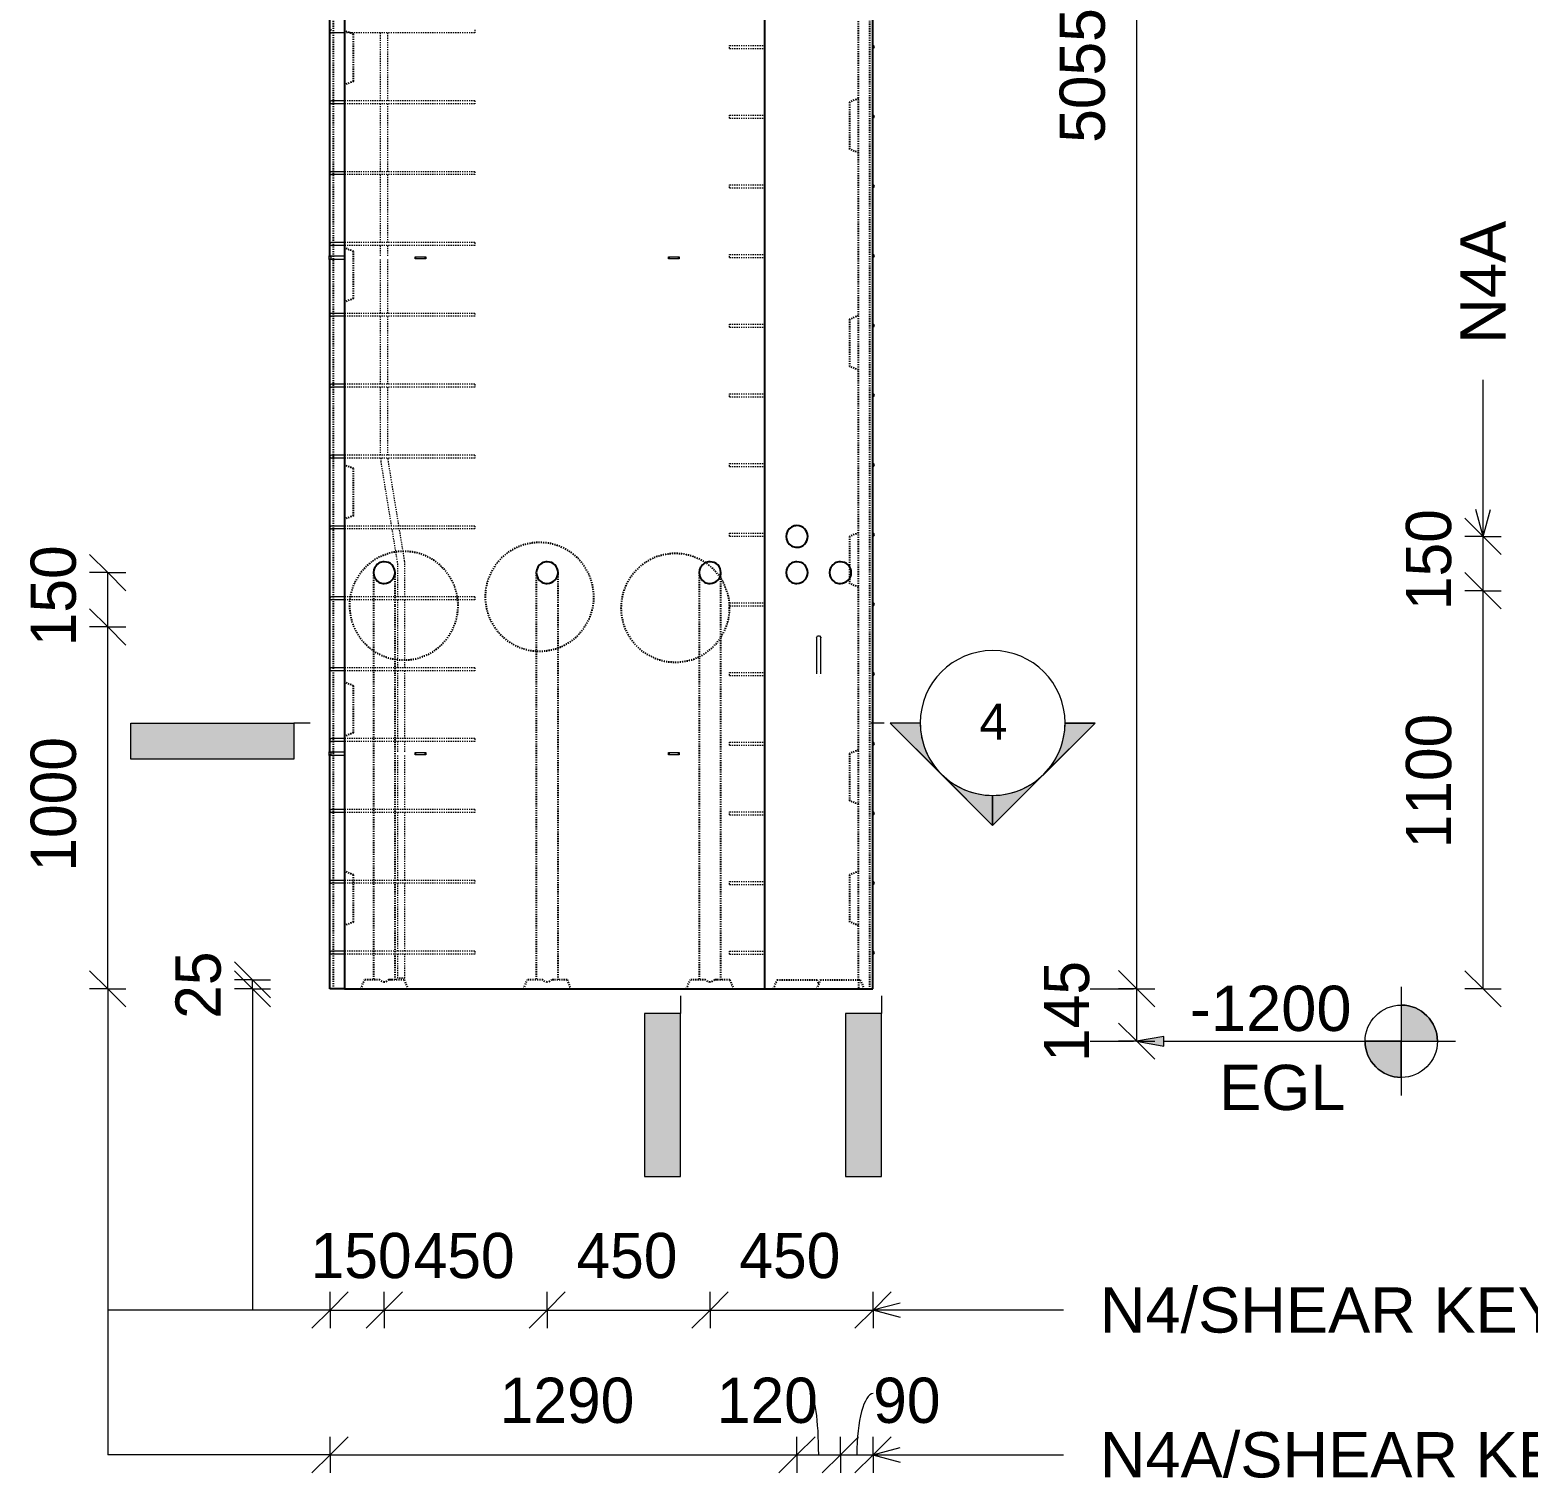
# Model space of a CAD drawing. Header units: millimetres. Extents: x -14784 to 1566, y -2747 to 9321.
# Drawn here: x -10714 to -6576, y -2747 to 1254 of the extents above; entities that cross this region are included whole.
import ezdxf

# ---------------------------------------------------------------- set-up
doc = ezdxf.new("R2010")
doc.units = ezdxf.units.MM
doc.linetypes.add('Dash', pattern=[6.36, 3.18, -3.18])
for name, color, linetype, lineweight in [('A-ANNO-DIMS', 211, 'Continuous', 9), ('A-ANNO-DIMS-50', 211, 'Continuous', 9), ('A-DETL-GENF', 92, 'Continuous', 18), ('A-DETL-MBND', 5, 'Continuous', 18), ('A-DETL-THIN', 151, 'Continuous', 18), ('A-GENM', 13, 'Continuous', 18), ('A-WALL', 113, 'Continuous', 25), ('A-WALL-HDLN', 110, 'Dash', 25), ('G-ANNO-SYMB', 111, 'Continuous', 9), ('G-ANNO-TEXT', 231, 'Continuous', 9), ('S-COLS', 52, 'Continuous', 18), ('S-RBAR', 171, 'Continuous', 18)]:
    doc.layers.add(name, color=color, linetype=linetype, lineweight=lineweight)
doc.styles.add('Arial', font='arial.ttf', dxfattribs={"height": 100})
doc.styles.add('Arial_1', font='arial.ttf', dxfattribs={"height": 125})
doc.styles.add('Nirmala UI Semilight', font='NirmalaS.ttf', dxfattribs={"height": 125})
doc.dimstyles.new('Arrow_Filled_-_2_5_NI_UI', dxfattribs={"dimscale": 304.8, "dimtxt": 130.920493, "dimasz": 0.328084, "dimexe": 0.164042, "dimexo": 0.0625, "dimgap": 0.164042, "dimtad": 1, "dimdec": 0, "dimzin": 0, "dimdsep": 46, "dimtxsty": 'Nirmala UI Semilight', "dimblk1": 'OBLIQUE', "dimblk2": 'OBLIQUE', "dimsah": 1, "dimcen": 0.09, "dimazin": 0, "dimtfac": 1, "dimtdec": 4, "dimtix": 1, "dimtmove": 1, "dimatfit": 3, "dimfxl": 0.164042, "dimfxlon": 1, "dimtvp": 1, "dimtolj": 1, "dimtzin": 0, "dimarcsym": 2})
doc.dimstyles.new('Arrow_Filled_-_2_5_NI_UI_1', dxfattribs={"dimscale": 304.8, "dimtxt": 130.920493, "dimasz": 0.328084, "dimexe": 0.164042, "dimexo": 0.0625, "dimgap": 0.164042, "dimtad": 1, "dimdec": 0, "dimzin": 0, "dimdsep": 46, "dimtxsty": 'Nirmala UI Semilight', "dimblk1": 'OBLIQUE', "dimblk2": 'OBLIQUE', "dimsah": 1, "dimcen": 0.09, "dimazin": 0, "dimtfac": 1, "dimtdec": 4, "dimtix": 1, "dimtmove": 0, "dimatfit": 3, "dimfxl": 0.164042, "dimfxlon": 1, "dimtvp": 1, "dimtolj": 1, "dimtzin": 0, "dimarcsym": 2})
doc.dimstyles.new('Arrow_Filled_-_2_5_NI_UI_2', dxfattribs={"dimscale": 304.8, "dimtxt": 130.920493, "dimasz": 0.328084, "dimexe": 0.164042, "dimexo": 0.0625, "dimgap": 0.164042, "dimtad": 1, "dimdec": 0, "dimzin": 0, "dimdsep": 46, "dimtxsty": 'Nirmala UI Semilight', "dimblk1": 'OBLIQUE', "dimblk2": 'OBLIQUE', "dimsah": 1, "dimcen": 0.09, "dimazin": 0, "dimtfac": 1, "dimtdec": 4, "dimtix": 1, "dimtmove": 2, "dimatfit": 3, "dimfxl": 0.164042, "dimfxlon": 1, "dimtvp": 1, "dimtolj": 1, "dimtzin": 0, "dimarcsym": 2})

# ---------------------------------------------------------------- blocks, each defined once
blk = doc.blocks.new('RR spread anchor face based - RR-SA-1_4-160-1726851-Elevation Front')
at = {"layer": 'A-GENM'}
for p, q in [((-9650.6, 627.8), (-9648.1, 627.8)), ((-9650.6, 621.8), (-9650.6, 627.8)), ((-9648.1, 621.8), (-9650.6, 621.8)), ((-9648.1, 627.8), (-9623.1, 627.8)), ((-9648.1, 621.8), (-9648.1, 627.8)), ((-9623.1, 621.8), (-9648.1, 621.8)), ((-9623.1, 627.8), (-9620.6, 627.8)), ((-9623.1, 621.8), (-9623.1, 627.8)), ((-9620.6, 621.8), (-9623.1, 621.8)), ((-9620.6, 627.8), (-9620.6, 621.8))]:
    blk.add_line(p, q, dxfattribs=at)
blk = doc.blocks.new('RR spread anchor face based - RR-SA-2_5-250-2997505-Elevation Front')
at = {"layer": 'A-GENM'}
for p, q in [((-9888.1, 629.8), (-9883.1, 629.8)), ((-9888.1, 619.8), (-9888.1, 629.8)), ((-9883.1, 629.8), (-9845.6, 629.8)), ((-9883.1, 629.8), (-9883.1, 619.8)), ((-9883.1, 619.8), (-9888.1, 619.8)), ((-9845.6, 619.8), (-9883.1, 619.8))]:
    blk.add_line(p, q, dxfattribs=at)
blk = doc.blocks.new('12_7Ø_ Lifting Insert_COLUMN - 12_9Ø Lifting insert-V2-Elevation Front')
at = {"layer": 'A-GENM'}
for p, q in [((-8538.2, 2175.5), (-8538.2, 2175.5)), ((-8533, 2163.9), (-8533, 2163.9)), ((-8538.2, 2075.5), (-8538.2, 2075.5)), ((-8533, 2063.9), (-8533, 2063.9))]:
    blk.add_line(p, q, dxfattribs=at)
at = {"layer": 'A-GENM', "flags": 128}
for points in [[(-8541.9, 2169.7), (-8539, 2175.1), (-8533, 2175.5), (-8529.3, 2170.6), (-8529.2, 2169.7)], [(-8541.9, 2169.7), (-8541.9, 2165.6), (-8541.9, 2154.1), (-8541.9, 2136.9), (-8541.9, 2116.9), (-8541.9, 2097.4), (-8541.9, 2081.5), (-8541.9, 2071.9), (-8541.9, 2069.7)], [(-8529.2, 2069.7), (-8529.2, 2073.8), (-8529.2, 2085.3), (-8529.2, 2102.5), (-8529.2, 2122.5), (-8529.2, 2142), (-8529.2, 2157.9), (-8529.2, 2167.5), (-8529.2, 2169.7)]]:
    blk.add_lwpolyline(points, dxfattribs=at)
blk = doc.blocks.new('Detail View - M_Section Tail - Filled Horizontal-14034-Elevation Front')
at = {"layer": 'G-ANNO-SYMB'}
blk.add_hatch(color=256, dxfattribs=at).paths.add_polyline_path([(-9985.3, 3634.4), (-9985.3, 3734.4), (-10435.3, 3734.4), (-10435.3, 3634.4)])
for p, q in [((-10435.3, 3634.4), (-10435.3, 3734.4)), ((-10435.3, 3734.4), (-9985.3, 3734.4)), ((-9985.3, 3734.4), (-9985.3, 3634.4)), ((-9985.3, 3634.4), (-10435.3, 3634.4))]:
    blk.add_line(p, q, dxfattribs=at)
blk = doc.blocks.new('DIMBLOCK44-Elevation Front')
at = {"layer": 'A-ANNO-DIMS-50'}
for p, q in [((-7656.9, -1394.7), (-7706.9, -1344.7)), ((-7656.9, -1394.7), (-7706.9, -1394.7)), ((-7656.9, -1539.7), (-7656.9, -1394.7)), ((-7656.9, -1394.7), (-7606.9, -1444.7)), ((-7656.9, -1394.7), (-7606.9, -1394.7)), ((-7656.9, -1539.7), (-7706.9, -1489.7)), ((-7656.9, -1539.7), (-7706.9, -1539.7)), ((-7656.9, -1539.7), (-7606.9, -1589.7)), ((-7656.9, -1539.7), (-7606.9, -1539.7))]:
    blk.add_line(p, q, dxfattribs=at)
at = {"layer": 'A-ANNO-DIMS-50', "color": 0, "insert": (-7913.6, -1596.9), "char_height": 125, "width": 311.353, "attachment_point": 1, "rotation": 90, "line_spacing_factor": 1.142579, "style": 'Nirmala UI Semilight'}
blk.add_mtext('145', dxfattribs=at)
blk = doc.blocks.new('_Oblique')
at = {"color": 0, "linetype": 'ByBlock', "lineweight": -2}
blk.add_line((-0.5, -0.5), (0.5, 0.5), dxfattribs=at)
blk = doc.blocks.new('DIMBLOCK45-Elevation Front')
at = {"layer": 'A-ANNO-DIMS-50'}
for p, q in [((-7656.9, 3660.3), (-7706.9, 3710.3)), ((-7656.9, 3660.3), (-7706.9, 3660.3)), ((-7656.9, -1394.7), (-7656.9, 3660.3)), ((-7656.9, 3660.3), (-7606.9, 3610.3)), ((-7656.9, 3660.3), (-7606.9, 3660.3)), ((-7656.9, -1394.7), (-7706.9, -1344.7)), ((-7656.9, -1394.7), (-7706.9, -1394.7)), ((-7656.9, -1394.7), (-7606.9, -1444.7)), ((-7656.9, -1394.7), (-7606.9, -1394.7))]:
    blk.add_line(p, q, dxfattribs=at)
at = {"layer": 'A-ANNO-DIMS-50', "color": 0, "insert": (-7870, 942.4), "char_height": 125, "width": 457.032, "attachment_point": 1, "rotation": 90, "line_spacing_factor": 1.142579, "style": 'Nirmala UI Semilight'}
blk.add_mtext('5055', dxfattribs=at)
blk = doc.blocks.new('DIMBLOCK88-Elevation Front')
at = {"layer": 'A-ANNO-DIMS-50'}
for p, q in [((-9885.5, -2282.5), (-9835.5, -2232.5)), ((-9885.5, -2282.5), (-9885.5, -2232.5)), ((-9735.5, -2282.5), (-9685.5, -2232.5)), ((-9735.5, -2282.5), (-9735.5, -2232.5)), ((-9885.5, -2282.5), (-9935.5, -2332.5)), ((-9885.5, -2282.5), (-9735.5, -2282.5)), ((-9885.5, -2282.5), (-9885.5, -2332.5)), ((-9735.5, -2282.5), (-9785.5, -2332.5)), ((-9735.5, -2282.5), (-9735.5, -2332.5))]:
    blk.add_line(p, q, dxfattribs=at)
at = {"layer": 'A-ANNO-DIMS-50', "color": 0, "insert": (-9939.1, -2069.4), "char_height": 125, "width": 308.496, "attachment_point": 1, "rotation": 0.0006, "line_spacing_factor": 1.142579, "style": 'Nirmala UI Semilight'}
blk.add_mtext('150', dxfattribs=at)
blk = doc.blocks.new('DIMBLOCK89-Elevation Front')
at = {"layer": 'A-ANNO-DIMS-50'}
for p, q in [((-9735.5, -2282.5), (-9685.5, -2232.5)), ((-9735.5, -2282.5), (-9735.5, -2232.5)), ((-9285.5, -2282.5), (-9235.5, -2232.5)), ((-9285.5, -2282.5), (-9285.5, -2232.5)), ((-9735.5, -2282.5), (-9785.5, -2332.5)), ((-9735.5, -2282.5), (-9285.5, -2282.5)), ((-9735.5, -2282.5), (-9735.5, -2332.5)), ((-9285.5, -2282.5), (-9335.5, -2332.5)), ((-9285.5, -2282.5), (-9285.5, -2332.5))]:
    blk.add_line(p, q, dxfattribs=at)
at = {"layer": 'A-ANNO-DIMS-50', "color": 0, "insert": (-9654.5, -2069.4), "char_height": 125, "width": 345.63, "attachment_point": 1, "rotation": 0.0006, "line_spacing_factor": 1.142579, "style": 'Nirmala UI Semilight'}
blk.add_mtext('450', dxfattribs=at)
blk = doc.blocks.new('DIMBLOCK90-Elevation Front')
at = {"layer": 'A-ANNO-DIMS-50'}
for p, q in [((-9285.5, -2282.5), (-9235.5, -2232.5)), ((-9285.5, -2282.5), (-9285.5, -2232.5)), ((-8835.8, -2282.5), (-8785.8, -2232.5)), ((-8835.8, -2282.5), (-8835.8, -2232.5)), ((-9285.5, -2282.5), (-9335.5, -2332.5)), ((-9285.5, -2282.5), (-8835.8, -2282.5)), ((-9285.5, -2282.5), (-9285.5, -2332.5)), ((-8835.8, -2282.5), (-8885.8, -2332.5)), ((-8835.8, -2282.5), (-8835.8, -2332.5))]:
    blk.add_line(p, q, dxfattribs=at)
at = {"layer": 'A-ANNO-DIMS-50', "color": 0, "insert": (-9204.7, -2069.4), "char_height": 125, "width": 345.63, "attachment_point": 1, "rotation": 0.0006, "line_spacing_factor": 1.142579, "style": 'Nirmala UI Semilight'}
blk.add_mtext('450', dxfattribs=at)
blk = doc.blocks.new('DIMBLOCK91-Elevation Front')
at = {"layer": 'A-ANNO-DIMS-50'}
for p, q in [((-8835.8, -2282.5), (-8785.8, -2232.5)), ((-8835.8, -2282.5), (-8835.8, -2232.5)), ((-8385.5, -2282.5), (-8335.5, -2232.5)), ((-8385.5, -2282.5), (-8385.5, -2232.5)), ((-8835.8, -2282.5), (-8885.8, -2332.5)), ((-8835.8, -2282.5), (-8385.5, -2282.5)), ((-8835.8, -2282.5), (-8835.8, -2332.5)), ((-8385.5, -2282.5), (-8435.5, -2332.5)), ((-8385.5, -2282.5), (-8385.5, -2332.5))]:
    blk.add_line(p, q, dxfattribs=at)
at = {"layer": 'A-ANNO-DIMS-50', "color": 0, "insert": (-8754.7, -2069.4), "char_height": 125, "width": 345.63, "attachment_point": 1, "rotation": 0.0006, "line_spacing_factor": 1.142579, "style": 'Nirmala UI Semilight'}
blk.add_mtext('450', dxfattribs=at)
blk = doc.blocks.new('DIMBLOCK92-Elevation Front')
at = {"layer": 'A-ANNO-DIMS-50'}
for p, q in [((-10099.5, -1370.2), (-10149.5, -1320.2)), ((-10099.5, -1395.2), (-10149.5, -1345.2)), ((-10099.5, -1370.2), (-10149.5, -1370.2)), ((-10099.5, -1395.2), (-10149.5, -1395.2)), ((-10099.5, -1395.2), (-10099.5, -1370.2)), ((-10099.5, -1370.2), (-10049.5, -1420.2)), ((-10099.5, -1370.2), (-10049.5, -1370.2)), ((-10099.5, -1395.2), (-10049.5, -1445.2)), ((-10099.5, -1395.2), (-10049.5, -1395.2))]:
    blk.add_line(p, q, dxfattribs=at)
at = {"layer": 'A-ANNO-DIMS-50', "color": 0, "insert": (-10312.5, -1477.9), "char_height": 125, "width": 228.516, "attachment_point": 1, "rotation": 90, "line_spacing_factor": 1.142579, "style": 'Nirmala UI Semilight'}
blk.add_mtext('25', dxfattribs=at)
blk = doc.blocks.new('DIMBLOCK93-Elevation Front')
at = {"layer": 'A-ANNO-DIMS-50'}
for p, q in [((-10499.5, -395.2), (-10549.5, -345.2)), ((-10499.5, -395.2), (-10549.5, -395.2)), ((-10499.5, -1395.2), (-10499.5, -395.2)), ((-10499.5, -395.2), (-10449.5, -445.2)), ((-10499.5, -395.2), (-10449.5, -395.2)), ((-10499.5, -1395.2), (-10549.5, -1345.2)), ((-10499.5, -1395.2), (-10549.5, -1395.2)), ((-10499.5, -1395.2), (-10449.5, -1445.2)), ((-10499.5, -1395.2), (-10449.5, -1395.2))]:
    blk.add_line(p, q, dxfattribs=at)
at = {"layer": 'A-ANNO-DIMS-50', "color": 0, "insert": (-10712.5, -1071.3), "char_height": 125, "width": 422.754, "attachment_point": 1, "rotation": 90, "line_spacing_factor": 1.142579, "style": 'Nirmala UI Semilight'}
blk.add_mtext('1000', dxfattribs=at)
blk = doc.blocks.new('DIMBLOCK94-Elevation Front')
at = {"layer": 'A-ANNO-DIMS-50'}
for p, q in [((-10499.5, -245.2), (-10549.5, -195.2)), ((-10499.5, -245.2), (-10549.5, -245.2)), ((-10499.5, -395.2), (-10499.5, -245.2)), ((-10499.5, -245.2), (-10449.5, -295.2)), ((-10499.5, -245.2), (-10449.5, -245.2)), ((-10499.5, -395.2), (-10549.5, -345.2)), ((-10499.5, -395.2), (-10549.5, -395.2)), ((-10499.5, -395.2), (-10449.5, -445.2)), ((-10499.5, -395.2), (-10449.5, -395.2))]:
    blk.add_line(p, q, dxfattribs=at)
at = {"layer": 'A-ANNO-DIMS-50', "color": 0, "insert": (-10712.6, -448.7), "char_height": 125, "width": 308.496, "attachment_point": 1, "rotation": 90, "line_spacing_factor": 1.142579, "style": 'Nirmala UI Semilight'}
blk.add_mtext('150', dxfattribs=at)
blk = doc.blocks.new('DIMBLOCK95-Elevation Front')
at = {"layer": 'A-ANNO-DIMS-50'}
for p, q in [((-9885.5, -2682.5), (-9835.5, -2632.5)), ((-9885.5, -2682.5), (-9885.5, -2632.5)), ((-8595.5, -2682.5), (-8545.5, -2632.5)), ((-8595.5, -2682.5), (-8595.5, -2632.5)), ((-9885.5, -2682.5), (-9935.5, -2732.5)), ((-9885.5, -2682.5), (-8595.5, -2682.5)), ((-9885.5, -2682.5), (-9885.5, -2732.5)), ((-8595.5, -2682.5), (-8645.5, -2732.5)), ((-8595.5, -2682.5), (-8595.5, -2732.5))]:
    blk.add_line(p, q, dxfattribs=at)
at = {"layer": 'A-ANNO-DIMS-50', "color": 0, "insert": (-9416.7, -2469.4), "char_height": 125, "width": 422.754, "attachment_point": 1, "rotation": 0.0006, "line_spacing_factor": 1.142579, "style": 'Nirmala UI Semilight'}
blk.add_mtext('1290', dxfattribs=at)
blk = doc.blocks.new('DIMBLOCK96-Elevation Front')
at = {"layer": 'A-ANNO-DIMS-50'}
for p, q in [((-8595.5, -2682.5), (-8545.5, -2632.5)), ((-8595.5, -2682.5), (-8595.5, -2632.5)), ((-8475.5, -2682.5), (-8425.5, -2632.5)), ((-8475.5, -2682.5), (-8475.5, -2632.5)), ((-8595.5, -2682.5), (-8645.5, -2732.5)), ((-8595.5, -2682.5), (-8475.5, -2682.5)), ((-8595.5, -2682.5), (-8595.5, -2732.5)), ((-8475.5, -2682.5), (-8525.5, -2732.5)), ((-8475.5, -2682.5), (-8475.5, -2732.5))]:
    blk.add_line(p, q, dxfattribs=at)
blk.add_ellipse((-8559.8, -2682.5), major_axis=(0, 169), ratio=0.143783, start_param=4.712389, end_param=6.283185, dxfattribs=at)
at = {"layer": 'A-ANNO-DIMS-50', "color": 0, "insert": (-8816.9, -2469.4), "char_height": 125, "width": 308.496, "attachment_point": 1, "rotation": 0.0006, "line_spacing_factor": 1.142579, "style": 'Nirmala UI Semilight'}
blk.add_mtext('120', dxfattribs=at)
blk = doc.blocks.new('DIMBLOCK97-Elevation Front')
at = {"layer": 'A-ANNO-DIMS-50'}
for p, q in [((-8475.5, -2682.5), (-8425.5, -2632.5)), ((-8475.5, -2682.5), (-8475.5, -2632.5)), ((-8385.5, -2682.5), (-8335.5, -2632.5)), ((-8385.5, -2682.5), (-8385.5, -2632.5)), ((-8475.5, -2682.5), (-8525.5, -2732.5)), ((-8475.5, -2682.5), (-8385.5, -2682.5)), ((-8475.5, -2682.5), (-8475.5, -2732.5)), ((-8385.5, -2682.5), (-8435.5, -2732.5)), ((-8385.5, -2682.5), (-8385.5, -2732.5))]:
    blk.add_line(p, q, dxfattribs=at)
blk.add_ellipse((-8385, -2682.5), major_axis=(0, 169), ratio=0.269318, start_param=0, end_param=1.570796, dxfattribs=at)
at = {"layer": 'A-ANNO-DIMS-50', "color": 0, "insert": (-8385, -2469.4), "char_height": 125, "width": 228.516, "attachment_point": 1, "rotation": 0.0006, "line_spacing_factor": 1.142579, "style": 'Nirmala UI Semilight'}
blk.add_mtext('90', dxfattribs=at)
blk = doc.blocks.new('Detail View - M_Section Head - Filled SHOP DWG-1002450-Elevation Front')
at = {"layer": 'G-ANNO-SYMB'}
h = blk.add_hatch(color=256, dxfattribs=at)
edge = h.paths.add_edge_path()
edge.add_line((-8337.9, 3734.4), (-8255, 3734.4))
edge.add_arc((-8055, 3734.4), 200, 180, 225)
edge.add_line((-8196.4, 3593), (-8337.9, 3734.4))
h = blk.add_hatch(color=256, dxfattribs=at)
edge = h.paths.add_edge_path()
edge.add_line((-7772.2, 3734.4), (-7913.6, 3593))
edge.add_arc((-8055, 3734.4), 200, 315, 360)
edge.add_line((-7855, 3734.4), (-7772.2, 3734.4))
h = blk.add_hatch(color=256, dxfattribs=at)
edge = h.paths.add_edge_path()
edge.add_line((-8055, 3451.6), (-8196.4, 3593))
edge.add_arc((-8055, 3734.4), 200, 225, 270)
edge.add_line((-8055, 3534.4), (-8055, 3451.6))
h = blk.add_hatch(color=256, dxfattribs=at)
edge = h.paths.add_edge_path()
edge.add_line((-8055, 3451.6), (-8055, 3534.4))
edge.add_arc((-8055, 3734.4), 200, 270, 315)
edge.add_line((-7913.6, 3593), (-8055, 3451.6))
for p, q in [((-8055, 3451.6), (-8337.9, 3734.4)), ((-8255, 3734.4), (-8337.9, 3734.4)), ((-8337.9, 3734.4), (-8196.4, 3593)), ((-8255, 3734.4), (-8337.9, 3734.4)), ((-8055, 3451.6), (-7772.2, 3734.4)), ((-7913.6, 3593), (-7772.2, 3734.4)), ((-7855, 3734.4), (-7772.2, 3734.4)), ((-7772.2, 3734.4), (-7855, 3734.4)), ((-8196.4, 3593), (-8055, 3451.6)), ((-8055, 3451.6), (-7913.6, 3593)), ((-8055, 3534.4), (-8055, 3451.6)), ((-8055, 3451.6), (-8055, 3534.4))]:
    blk.add_line(p, q, dxfattribs=at)
for start, end in [(360, 180), (180, 360), (180, 225), (315, 0), (225, 270), (270, 315)]:
    blk.add_arc((-8055, 3734.4), 200, start, end, dxfattribs=at)
blk = doc.blocks.new('DIMBLOCK101-Elevation Front')
at = {"layer": 'A-ANNO-DIMS-50'}
for p, q in [((-6700.3, -295.1), (-6750.3, -245.1)), ((-6700.3, -295.1), (-6750.3, -295.1)), ((-6700.3, -1395.1), (-6700.3, -295.1)), ((-6700.3, -295.1), (-6650.3, -345.1)), ((-6700.3, -295.1), (-6650.3, -295.1)), ((-6700.3, -1395.1), (-6750.3, -1345.1)), ((-6700.3, -1395.1), (-6750.3, -1395.1)), ((-6700.3, -1395.1), (-6650.3, -1445.1)), ((-6700.3, -1395.1), (-6650.3, -1395.1))]:
    blk.add_line(p, q, dxfattribs=at)
at = {"layer": 'A-ANNO-DIMS-50', "color": 0, "insert": (-6913.4, -1007), "char_height": 125, "width": 388.477, "attachment_point": 1, "rotation": 90, "line_spacing_factor": 1.142579, "style": 'Nirmala UI Semilight'}
blk.add_mtext('1100', dxfattribs=at)
blk = doc.blocks.new('DIMBLOCK102-Elevation Front')
at = {"layer": 'A-ANNO-DIMS-50'}
for p, q in [((-6700.3, -145.1), (-6750.3, -95.1)), ((-6700.3, -145.1), (-6750.3, -145.1)), ((-6700.3, -295.1), (-6700.3, -145.1)), ((-6700.3, -145.1), (-6650.3, -195.1)), ((-6700.3, -145.1), (-6650.3, -145.1)), ((-6700.3, -295.1), (-6750.3, -245.1)), ((-6700.3, -295.1), (-6750.3, -295.1)), ((-6700.3, -295.1), (-6650.3, -345.1)), ((-6700.3, -295.1), (-6650.3, -295.1))]:
    blk.add_line(p, q, dxfattribs=at)
at = {"layer": 'A-ANNO-DIMS-50', "color": 0, "insert": (-6913.4, -348.7), "char_height": 125, "width": 308.496, "attachment_point": 1, "rotation": 90, "line_spacing_factor": 1.142579, "style": 'Nirmala UI Semilight'}
blk.add_mtext('150', dxfattribs=at)

msp = doc.modelspace()

# ---------------------------------------------------------------- hatches: boundary and pattern name
at = {"layer": 'A-DETL-GENF'}
h = msp.add_hatch(color=7, dxfattribs=at)
h.paths.add_polyline_path([(-7582.3, -1553.5), (-7582.3, -1526.8), (-7657.6, -1540)])
h.paths.add_polyline_path([(-6926.1, -1540), (-6826.1, -1540), (-6829.5, -1514.2), (-6839.5, -1490), (-6855.3, -1469.3), (-6876.1, -1453.4), (-6900.2, -1443.4), (-6926.1, -1440)])
msp.add_hatch(color=7, dxfattribs=at).paths.add_polyline_path([(-6926.1, -1640), (-6926.1, -1540), (-7026.1, -1540), (-7022.7, -1565.9), (-7012.7, -1590), (-6996.8, -1610.8), (-6976.1, -1626.6), (-6951.9, -1636.6)])

# ---------------------------------------------------------------- linework, layer by layer
at = {"layer": 'A-DETL-MBND'}
for p, q in [((-10499.5, -1395.2), (-10499.5, -2682.5)), ((-10099.5, -1395.2), (-10099.5, -2282.5)), ((-7785.6, -1394.7), (-7665.6, -1394.7)), ((-6926.1, -1390), (-6926.1, -1690)), ((-7785.6, -1539.7), (-7665.6, -1539.7)), ((-7582.3, -1540), (-6776.1, -1540)), ((-9885.5, -2282.5), (-10499.5, -2282.5)), ((-9885.5, -2682.5), (-10499.5, -2682.5))]:
    msp.add_line(p, q, dxfattribs=at)
msp.add_circle((-6926.1, -1540), 100, dxfattribs=at)
at = {"layer": 'A-DETL-THIN'}
for p, q in [((-6926.1, -1440), (-6926.1, -1540)), ((-7582.3, -1526.8), (-7657.6, -1540)), ((-7582.3, -1553.5), (-7582.3, -1526.8)), ((-7657.6, -1540), (-7582.3, -1553.5)), ((-6926.1, -1540), (-7026.1, -1540)), ((-6926.1, -1540), (-6826.1, -1540)), ((-6926.1, -1640), (-6926.1, -1540))]:
    msp.add_line(p, q, dxfattribs=at)
for start, end in [(0.0006, 90.0006), (180, 270)]:
    msp.add_arc((-6926.1, -1540), 100, start, end, dxfattribs=at)
at = {"layer": 'A-WALL'}
for p, q in [((-9845.6, 3059.8), (-9845.6, -1395.2)), ((-8685.6, 3039.8), (-8685.6, -1395.2)), ((-8385.6, -1395.2), (-8385.6, 3039.8)), ((-9885.6, 1250.6), (-9885.6, 1445.7)), ((-9885.6, 1054.8), (-9885.6, 1249.9)), ((-9885.6, 859), (-9885.6, 1054.1)), ((-9885.6, 663.2), (-9885.6, 858.3)), ((-9885.6, 629.8), (-9885.6, 662.5)), ((-9885.6, 467.4), (-9885.6, 619.8)), ((-9885.6, 271.6), (-9885.6, 466.7)), ((-9885.6, 75.8), (-9885.6, 270.9)), ((-9885.6, -120), (-9885.6, 75.1)), ((-9885.6, -315.8), (-9885.6, -120.7)), ((-9885.6, -511.6), (-9885.6, -316.5)), ((-9885.6, -707.4), (-9885.6, -512.3)), ((-9885.6, -740.2), (-9885.6, -708.1)), ((-9885.6, -903.2), (-9885.6, -750.2)), ((-9885.6, -1099), (-9885.6, -903.9)), ((-9885.6, -1294.8), (-9885.6, -1099.7)), ((-9885.6, -1395.2), (-9885.6, -1295.5)), ((-9845.6, -1395.2), (-9885.6, -1395.2)), ((-9845.6, -1395.2), (-8685.6, -1395.2)), ((-9845.6, -1395.2), (-9845.6, -1395.2)), ((-8685.6, -1395.2), (-8385.6, -1395.2)), ((-8685.6, -1395.2), (-8685.6, -1395.2))]:
    msp.add_line(p, q, dxfattribs=at)
at = {"layer": 'A-WALL', "flags": 128}
for points in [[(-9705.6, -250.2), (-9705.6, -245.3), (-9705.6, -245.2)], [(-9255.6, -250.2), (-9255.6, -245.3), (-9255.6, -245.2)], [(-8805.8, -250.2), (-8805.8, -245.3), (-8805.8, -245.2)]]:
    msp.add_lwpolyline(points, dxfattribs=at)
at = {"layer": 'A-WALL'}
for centre, start, end in [((-8595.6, -145.2), 90.0006, 270.0006), ((-8595.6, -145.2), 270.0006, 90.0006), ((-9735.6, -245.2), 90.0006, 270.0006), ((-9735.6, -245.2), 270.0006, 90.0006), ((-9285.6, -245.2), 90.0006, 270.0006), ((-9285.6, -245.2), 270.0006, 90.0006), ((-8835.8, -245.2), 90.0006, 270.0006), ((-8835.8, -245.2), 270.0006, 90.0006), ((-8595.6, -245.2), 90.0006, 270.0006), ((-8595.6, -245.2), 270.0006, 90.0006), ((-8475.6, -245.2), 90.0006, 270.0006), ((-8475.6, -245.2), 270.0006, 90.0006)]:
    msp.add_arc(centre, 30, start, end, dxfattribs=at)
at = {"layer": 'A-WALL-HDLN'}
for p, q in [((-9875.6, -1395.2), (-9875.6, 3650.3)), ((-8395.6, 3650.3), (-8395.6, -1395.2)), ((-8425.6, -1370.2), (-8425.6, 3039.8)), ((-9820.6, 1242.3), (-9845.6, 1252.3)), ((-9820.6, 1112.3), (-9820.6, 1242.3)), ((-9820.6, 1112.3), (-9845.6, 1102.3)), ((-8425.6, 1064.8), (-8450.6, 1054.8)), ((-8450.6, 1054.8), (-8450.6, 924.8)), ((-8425.6, 914.8), (-8450.6, 924.8)), ((-9885.6, 619.9), (-9885.6, 629.8)), ((-9820.6, 642.3), (-9845.6, 652.3)), ((-9820.6, 512.3), (-9820.6, 642.3)), ((-9820.6, 512.3), (-9845.6, 502.3)), ((-8425.6, 464.8), (-8450.6, 454.8)), ((-8450.6, 454.8), (-8450.6, 324.8)), ((-8425.6, 314.8), (-8450.6, 324.8)), ((-9820.6, 42.3), (-9845.6, 52.3)), ((-9820.6, -87.7), (-9820.6, 42.3)), ((-9820.6, -87.7), (-9845.6, -97.7)), ((-8425.6, -135.2), (-8450.6, -145.2)), ((-8450.6, -145.2), (-8450.6, -228.8)), ((-8450.6, -229), (-8450.6, -261.4)), ((-8450.6, -261.5), (-8450.6, -275.2)), ((-8425.6, -285.2), (-8450.6, -275.2)), ((-9765.6, -335.2), (-9765.6, -1370.2)), ((-9705.6, -1370.2), (-9705.6, -335.2)), ((-9315.6, -335.2), (-9315.6, -1370.2)), ((-9255.6, -1370.2), (-9255.6, -335.2)), ((-8865.8, -335.2), (-8865.8, -1370.2)), ((-8805.8, -1370.2), (-8805.8, -335.2)), ((-9820.6, -557.7), (-9845.6, -547.7)), ((-9820.6, -687.7), (-9820.6, -557.7)), ((-9820.6, -687.7), (-9845.6, -697.7)), ((-9885.6, -750.1), (-9885.6, -740.2)), ((-8425.6, -735.2), (-8450.6, -745.2)), ((-8450.6, -745.2), (-8450.6, -875.2)), ((-8425.6, -885.2), (-8450.6, -875.2)), ((-9820.6, -1080.2), (-9845.6, -1070.2)), ((-8425.6, -1070.2), (-8450.6, -1080.2)), ((-9820.6, -1210.2), (-9820.6, -1080.2)), ((-8450.6, -1080.2), (-8450.6, -1210.2)), ((-9820.6, -1210.2), (-9845.6, -1220.2)), ((-8425.6, -1220.2), (-8450.6, -1210.2)), ((-9800.6, -1395.2), (-9790.6, -1370.2)), ((-9747.6, -1370.2), (-9790.6, -1370.2)), ((-9680.6, -1370.2), (-9723.6, -1370.2)), ((-9680.6, -1370.2), (-9670.6, -1395.2)), ((-9350.6, -1395.2), (-9340.6, -1370.2)), ((-9297.6, -1370.2), (-9340.6, -1370.2)), ((-9230.6, -1370.2), (-9273.6, -1370.2)), ((-9230.6, -1370.2), (-9220.6, -1395.2)), ((-8900.8, -1395.2), (-8890.8, -1370.2)), ((-8847.8, -1370.2), (-8890.8, -1370.2)), ((-8780.8, -1370.2), (-8823.8, -1370.2)), ((-8780.8, -1370.2), (-8770.8, -1395.2)), ((-8660.6, -1395.2), (-8650.6, -1370.2)), ((-8650.6, -1370.2), (-8540.6, -1370.2)), ((-8540.6, -1395.2), (-8530.6, -1370.2)), ((-8540.6, -1370.2), (-8535.6, -1382.6)), ((-8530.6, -1370.2), (-8425.6, -1370.2)), ((-8425.6, -1370.2), (-8425.6, -1395.2)), ((-8425.5, -1370.2), (-8420.6, -1370.2)), ((-8420.6, -1370.2), (-8410.6, -1395.2))]:
    msp.add_line(p, q, dxfattribs=at)
at = {"layer": 'A-WALL-HDLN', "flags": 128}
for points in [[(-9765.6, -245.5), (-9765.6, -249.3), (-9765.6, -261.2), (-9765.6, -279.9), (-9765.6, -303.6), (-9765.6, -330.2), (-9765.6, -335.2)], [(-9315.6, -245.5), (-9315.6, -249.3), (-9315.6, -261.2), (-9315.6, -279.9), (-9315.6, -303.6), (-9315.6, -330.2), (-9315.6, -335.2)], [(-8865.8, -245.5), (-8865.8, -249.3), (-8865.8, -261.2), (-8865.8, -279.9), (-8865.8, -303.6), (-8865.8, -330.2), (-8865.8, -335.2)], [(-9705.6, -335.2), (-9705.6, -308.3), (-9705.6, -283.9), (-9705.6, -264.2), (-9705.6, -250.9), (-9705.6, -250.2)], [(-9255.6, -335.2), (-9255.6, -308.3), (-9255.6, -283.9), (-9255.6, -264.2), (-9255.6, -250.9), (-9255.6, -250.2)], [(-8805.8, -335.2), (-8805.8, -308.3), (-8805.8, -283.9), (-8805.8, -264.1), (-8805.8, -250.9), (-8805.8, -250.2)], [(-9735.6, -1376.4), (-9738.6, -1376), (-9741.7, -1374.8), (-9744.7, -1372.9), (-9747.6, -1370.2)], [(-9723.6, -1370.2), (-9726.5, -1372.9), (-9729.4, -1374.8), (-9732.5, -1376), (-9735.6, -1376.4)], [(-9285.6, -1376.4), (-9288.6, -1376), (-9291.7, -1374.8), (-9294.7, -1372.9), (-9297.6, -1370.2)], [(-9273.6, -1370.2), (-9276.5, -1372.9), (-9279.4, -1374.8), (-9282.5, -1376), (-9285.6, -1376.4)], [(-8835.8, -1376.4), (-8838.9, -1376), (-8841.9, -1374.8), (-8844.9, -1372.9), (-8847.8, -1370.2)], [(-8823.8, -1370.2), (-8826.7, -1372.9), (-8829.7, -1374.8), (-8832.7, -1376), (-8835.8, -1376.4)]]:
    msp.add_lwpolyline(points, dxfattribs=at)
at = {"layer": 'A-WALL-HDLN'}
for centre, start, end in [((-9306.7, -312), 0.0006, 180.0006), ((-9681.7, -336.4), 0.0006, 180.0006), ((-8931.7, -342.5), 0.0006, 180.0006), ((-9306.7, -312), 180.0006, 0.0006), ((-9681.7, -336.4), 180.0006, 0.0006), ((-8931.7, -342.5), 180.0006, 327.4621), ((-8931.7, -342.5), 327.5245, 0.0006)]:
    msp.add_arc(centre, 150, start, end, dxfattribs=at)
for centre, start_param, end_param in [((-9735.6, -1370.2), 1.981923, 2.239625), ((-9735.6, -1370.2), 0.901945, 1.159647), ((-9285.6, -1370.2), 1.981923, 2.239625), ((-9285.6, -1370.2), 0.901945, 1.159647), ((-8835.8, -1370.2), 1.981923, 2.239625), ((-8835.8, -1370.2), 0.901945, 1.159647)]:
    msp.add_ellipse(centre, major_axis=(30, 0), ratio=0.000005, start_param=start_param, end_param=end_param, dxfattribs=at)
at = {"layer": 'G-ANNO-SYMB'}
for p, q in [((-9940.2, -660.6), (-9985.3, -660.6)), ((-8355, -660.6), (-8391.2, -660.6)), ((-8916.9, -1414.5), (-8916.9, -1463.3)), ((-8361.9, -1414.5), (-8361.9, -1463.3))]:
    msp.add_line(p, q, dxfattribs=at)
at = {"layer": 'G-ANNO-TEXT', "color": 250}
for p, q in [((-6700.1, -145.3), (-6700.1, 287.4)), ((-6700.1, -145.3), (-6720.2, -70.3)), ((-6700.1, -145.3), (-6680, -70.3)), ((-8385.8, -2282.4), (-8310.8, -2262.4)), ((-8385.8, -2282.4), (-8310.8, -2302.5)), ((-8385.8, -2282.4), (-7859.1, -2282.4)), ((-8385.8, -2682.4), (-8310.8, -2662.4)), ((-8385.8, -2682.4), (-8310.8, -2702.5)), ((-8385.8, -2682.4), (-7859.1, -2682.4))]:
    msp.add_line(p, q, dxfattribs=at)
at = {"layer": 'S-COLS'}
for q in [(-8385.6, 3039.8), (-8685.6, -1395.2)]:
    msp.add_line((-8385.6, -1395.2), q, dxfattribs=at)
at = {"layer": 'S-RBAR'}
for p, q in [((-9845.6, 1246.2), (-9861.6, 1246.2)), ((-9845.6, 1058.4), (-9861.6, 1058.4)), ((-9845.6, 1050.4), (-9861.6, 1050.4)), ((-9845.6, 862.6), (-9861.6, 862.6)), ((-9845.6, 854.6), (-9861.6, 854.6)), ((-9845.6, 666.8), (-9861.6, 666.8)), ((-9845.6, 658.8), (-9861.6, 658.8)), ((-9845.6, 471), (-9861.6, 471)), ((-9845.6, 463), (-9861.6, 463)), ((-9845.6, 275.2), (-9861.6, 275.2)), ((-9845.6, 267.2), (-9861.6, 267.2)), ((-9845.6, 79.4), (-9861.6, 79.4)), ((-9845.6, 71.4), (-9861.6, 71.4)), ((-9845.6, -116.4), (-9861.6, -116.4)), ((-9845.6, -124.4), (-9861.6, -124.4)), ((-9845.6, -312.2), (-9861.6, -312.2)), ((-9845.6, -320.2), (-9861.6, -320.2)), ((-9845.6, -508), (-9861.6, -508)), ((-9845.6, -516), (-9861.6, -516)), ((-9845.6, -703.8), (-9861.6, -703.8)), ((-9845.6, -711.8), (-9861.6, -711.8)), ((-9845.6, -899.6), (-9861.6, -899.6)), ((-9845.6, -907.6), (-9861.6, -907.6)), ((-9845.6, -1095.4), (-9861.6, -1095.4)), ((-9845.6, -1103.4), (-9861.6, -1103.4)), ((-9845.6, -1291.2), (-9861.6, -1291.2)), ((-9845.6, -1299.2), (-9861.6, -1299.2))]:
    msp.add_line(p, q, dxfattribs=at)
at = {"layer": 'S-RBAR', "linetype": 'Dash'}
for p, q in [((-9830.5, 1246.2), (-9845.5, 1246.2)), ((-9485.6, 1246.2), (-9830.2, 1246.2)), ((-9745.6, 1058.4), (-9745.6, 1246.2)), ((-9725.6, 1058.4), (-9725.6, 1246.2)), ((-9485.6, 1254.2), (-9485.6, 1246.2)), ((-8781.6, 1211.3), (-8685.6, 1211.3)), ((-8781.6, 1203.3), (-8781.6, 1211.3)), ((-8781.6, 1203.3), (-8685.6, 1203.3)), ((-9485.6, 1058.4), (-9845.5, 1058.4)), ((-9485.6, 1050.4), (-9845.5, 1050.4)), ((-9745.6, 862.6), (-9745.6, 1050.4)), ((-9725.6, 862.6), (-9725.6, 1050.4)), ((-9485.6, 1058.4), (-9485.6, 1050.4)), ((-8781.6, 1018.8), (-8685.6, 1018.8)), ((-8781.6, 1010.8), (-8781.6, 1018.8)), ((-8781.6, 1010.8), (-8685.6, 1010.8)), ((-9485.6, 862.6), (-9845.5, 862.6)), ((-9485.6, 854.6), (-9845.5, 854.6)), ((-9745.6, 666.8), (-9745.6, 854.6)), ((-9725.6, 666.8), (-9725.6, 854.6)), ((-9485.6, 862.6), (-9485.6, 854.6)), ((-8781.6, 826.3), (-8685.6, 826.3)), ((-8781.6, 818.3), (-8781.6, 826.3)), ((-8781.6, 818.3), (-8685.6, 818.3)), ((-9485.6, 666.8), (-9845.5, 666.8)), ((-9485.6, 666.8), (-9485.6, 658.8)), ((-9485.6, 658.8), (-9845.5, 658.8)), ((-9745.6, 629.8), (-9745.6, 658.8)), ((-9725.6, 629.8), (-9725.6, 658.8)), ((-8781.6, 633.8), (-8685.6, 633.8)), ((-8781.6, 625.8), (-8781.6, 633.8)), ((-8781.6, 625.8), (-8685.6, 625.8)), ((-9745.6, 471), (-9745.6, 619.8)), ((-9725.6, 471), (-9725.6, 619.8)), ((-9485.6, 471), (-9845.5, 471)), ((-9485.6, 463), (-9845.5, 463)), ((-9745.6, 275.2), (-9745.6, 463)), ((-9725.6, 275.2), (-9725.6, 463)), ((-9485.6, 471), (-9485.6, 463)), ((-8781.6, 441.3), (-8685.6, 441.3)), ((-8781.6, 433.3), (-8781.6, 441.3)), ((-8781.6, 433.3), (-8685.6, 433.3)), ((-9485.6, 275.2), (-9845.5, 275.2)), ((-9485.6, 267.2), (-9845.5, 267.2)), ((-9745.6, 79.4), (-9745.6, 267.2)), ((-9725.6, 79.4), (-9725.6, 267.2)), ((-9485.6, 275.2), (-9485.6, 267.2)), ((-8781.6, 248.8), (-8685.6, 248.8)), ((-8781.6, 240.8), (-8781.6, 248.8)), ((-8781.6, 240.8), (-8685.6, 240.8)), ((-9485.6, 79.4), (-9845.5, 79.4)), ((-9485.6, 71.4), (-9845.5, 71.4)), ((-9715.4, -116.4), (-9744.7, 62.9)), ((-9695.1, -116.4), (-9725, 66.1)), ((-9485.6, 79.4), (-9485.6, 71.4)), ((-8781.6, 56.3), (-8685.6, 56.3)), ((-8781.6, 48.3), (-8781.6, 56.3)), ((-8781.6, 48.3), (-8685.6, 48.3)), ((-9485.6, -116.4), (-9845.5, -116.4)), ((-9485.6, -116.4), (-9485.6, -124.4)), ((-9485.6, -124.4), (-9845.5, -124.4)), ((-9699, -216.2), (-9714, -124.4)), ((-9679.3, -213), (-9693.8, -124.4)), ((-8781.6, -136.2), (-8685.6, -136.2)), ((-8781.6, -144.2), (-8781.6, -136.2)), ((-8781.6, -144.2), (-8685.6, -144.2)), ((-9698.4, -312.2), (-9698.4, -223.5)), ((-9678.4, -312.2), (-9678.4, -223.5)), ((-9485.6, -312.2), (-9845.5, -312.2)), ((-9485.6, -320.2), (-9845.5, -320.2)), ((-9698.4, -508), (-9698.4, -320.2)), ((-9678.4, -508), (-9678.4, -320.2)), ((-9485.6, -312.2), (-9485.6, -320.2)), ((-8781.6, -328.7), (-8685.6, -328.7)), ((-8781.6, -336.7), (-8781.6, -328.7)), ((-8781.6, -336.7), (-8685.6, -336.7)), ((-9485.6, -508), (-9845.5, -508)), ((-9485.6, -516), (-9845.5, -516)), ((-9698.4, -703.8), (-9698.4, -516)), ((-9678.4, -703.8), (-9678.4, -516)), ((-9485.6, -508), (-9485.6, -516)), ((-8781.6, -521.2), (-8685.6, -521.2)), ((-8781.6, -529.2), (-8781.6, -521.2)), ((-8781.6, -529.2), (-8685.6, -529.2)), ((-9485.6, -703.8), (-9845.5, -703.8)), ((-9485.6, -711.8), (-9845.5, -711.8)), ((-9698.4, -740.2), (-9698.4, -711.8)), ((-9678.4, -740.2), (-9678.4, -711.8)), ((-9485.6, -703.8), (-9485.6, -711.8)), ((-8781.6, -713.7), (-8685.6, -713.7)), ((-8781.6, -721.7), (-8781.6, -713.7)), ((-8781.6, -721.7), (-8685.6, -721.7)), ((-9698.4, -899.6), (-9698.4, -750.2)), ((-9678.4, -899.6), (-9678.4, -750.2)), ((-9485.6, -899.6), (-9845.5, -899.6)), ((-9485.6, -907.6), (-9845.5, -907.6)), ((-9698.4, -1095.4), (-9698.4, -907.6)), ((-9678.4, -1095.4), (-9678.4, -907.6)), ((-9485.6, -899.6), (-9485.6, -907.6)), ((-8781.6, -906.2), (-8685.6, -906.2)), ((-8781.6, -914.2), (-8781.6, -906.2)), ((-8781.6, -914.2), (-8685.6, -914.2)), ((-9485.6, -1095.4), (-9845.5, -1095.4)), ((-9485.6, -1103.4), (-9845.5, -1103.4)), ((-9698.4, -1291.2), (-9698.4, -1103.4)), ((-9678.4, -1291.2), (-9678.4, -1103.4)), ((-9485.6, -1095.4), (-9485.6, -1103.4)), ((-8781.6, -1098.7), (-8685.6, -1098.7)), ((-8781.6, -1106.7), (-8781.6, -1098.7)), ((-8781.6, -1106.7), (-8685.6, -1106.7)), ((-9485.6, -1291.2), (-9845.5, -1291.2)), ((-9485.6, -1299.2), (-9845.5, -1299.2)), ((-9698.4, -1365.2), (-9698.4, -1299.2)), ((-9678.4, -1365.2), (-9678.4, -1299.2)), ((-9485.6, -1291.2), (-9485.6, -1299.2)), ((-8781.6, -1291.2), (-8685.6, -1291.2)), ((-8781.6, -1299.2), (-8781.6, -1291.2)), ((-8781.6, -1299.2), (-8685.6, -1299.2)), ((-9678.4, -1365.2), (-9698.4, -1365.2))]:
    msp.add_line(p, q, dxfattribs=at)
at = {"layer": 'S-RBAR'}
for centre, start, end in [((-9881.6, 1250.2), 90.0006, 270.0006), ((-8385.6, 1207.3), 270.0388, 89.9624), ((-9881.6, 1054.4), 90.0006, 270.0006), ((-8385.6, 1014.8), 270.0388, 89.9624), ((-9881.6, 858.6), 90.0006, 270.0006), ((-8385.6, 822.3), 270.0388, 89.9624), ((-9881.6, 662.8), 90.0006, 270.0006), ((-8385.6, 629.8), 270.0388, 89.9624), ((-9881.6, 467), 90.0006, 270.0006), ((-8385.6, 437.3), 270.0388, 89.9624), ((-9881.6, 271.2), 90.0006, 270.0006), ((-8385.6, 244.8), 270.0388, 89.9624), ((-9881.6, 75.4), 90.0006, 270.0006), ((-8385.6, 52.3), 270.0388, 89.9624), ((-9881.6, -120.4), 90.0006, 270.0006), ((-8385.6, -140.2), 60.0006, 89.9624), ((-8385.6, -140.2), 270.0388, 300.0006), ((-8385.6, -140.2), 300.0065, 59.9934), ((-9881.6, -316.2), 90.0006, 270.0006), ((-8385.6, -332.7), 270.0388, 89.9624), ((-9881.6, -512), 90.0006, 270.0006), ((-8385.6, -525.2), 270.0388, 89.9624), ((-9881.6, -707.8), 90.0006, 270.0006), ((-8385.6, -717.7), 270.0388, 89.9624), ((-9881.6, -903.6), 90.0006, 270.0006), ((-8385.6, -910.2), 270.0388, 89.9624), ((-9881.6, -1099.4), 90.0006, 270.0006), ((-8385.6, -1102.7), 270.0388, 89.9624), ((-9881.6, -1295.2), 90.0006, 270.0006), ((-8385.6, -1295.2), 270.0388, 89.9624)]:
    msp.add_arc(centre, 4, start, end, dxfattribs=at)
at = {"layer": 'S-RBAR', "linetype": 'Dash'}
for centre, radius, start, end in [((-9680.6, 73.4), 65, 181.7206, 189.3054), ((-9680.6, 73.4), 45, 182.4851, 189.3054), ((-9743.4, -223.5), 45, 0.0006, 9.3054), ((-9743.4, -223.5), 65, 0.0006, 9.3054)]:
    msp.add_arc(centre, radius, start, end, dxfattribs=at)
at = {"layer": 'S-RBAR'}
for centre in [(-9861.6, 1246.2), (-9861.6, 1058.4), (-9861.6, 1050.4), (-9861.6, 862.6), (-9861.6, 854.6), (-9861.6, 666.8), (-9861.6, 658.8), (-9861.6, 471), (-9861.6, 463), (-9861.6, 275.2), (-9861.6, 267.2), (-9861.6, 79.4), (-9861.6, 71.4), (-9861.6, -116.4), (-9861.6, -124.4), (-9861.6, -312.2), (-9861.6, -320.2), (-9861.6, -508), (-9861.6, -516), (-9861.6, -703.8), (-9861.6, -711.8), (-9861.6, -899.6), (-9861.6, -907.6), (-9861.6, -1095.4), (-9861.6, -1103.4), (-9861.6, -1291.2), (-9861.6, -1299.2)]:
    msp.add_ellipse(centre, major_axis=(20, 0), ratio=0.000005, start_param=1.570785, end_param=3.141581, dxfattribs=at)

# ---------------------------------------------------------------- block references
at = {"layer": 'A-GENM'}
for name, p in [('RR spread anchor face based - RR-SA-2_5-250-2997505-Elevation Front', (0, 0)), ('RR spread anchor face based - RR-SA-1_4-160-1726851-Elevation Front', (0, 0)), ('RR spread anchor face based - RR-SA-1_4-160-1726851-Elevation Front', (700, 0)), ('12_7Ø_ Lifting Insert_COLUMN - 12_9Ø Lifting insert-V2-Elevation Front', (0, -2594.8)), ('RR spread anchor face based - RR-SA-2_5-250-2997505-Elevation Front', (0, -1370)), ('RR spread anchor face based - RR-SA-1_4-160-1726851-Elevation Front', (0, -1370)), ('RR spread anchor face based - RR-SA-1_4-160-1726851-Elevation Front', (700, -1370))]:
    msp.add_blockref(name, p, dxfattribs=at)
at = {"layer": 'G-ANNO-SYMB'}
for name in ['Detail View - M_Section Head - Filled SHOP DWG-1002450-Elevation Front', 'Detail View - M_Section Tail - Filled Horizontal-14034-Elevation Front']:
    msp.add_blockref(name, (0, -4395), dxfattribs=at)
at = {"layer": 'G-ANNO-SYMB', "extrusion": (0, 0, -1), "rotation": 90.00000000000105}
for p in [(12651.3, 8521.9), (12096.3, 8521.9)]:
    msp.add_blockref('Detail View - M_Section Tail - Filled Horizontal-14034-Elevation Front', p, dxfattribs=at)

# ---------------------------------------------------------------- texts
at = {"layer": 'G-ANNO-SYMB', "insert": (-8091.7, -606.8), "char_height": 100, "width": 96.202, "attachment_point": 1, "style": 'Arial'}
msp.add_mtext('4', dxfattribs=at)
at = {"layer": 'G-ANNO-TEXT', "color": 7, "char_height": 125, "attachment_point": 1, "style": 'Arial_1'}
for s, insert, width, rotation in [('N4A', (-6762.6, 387.4), 408.861, 90), ('EGL', (-7429.5, -1605), 420.886, 0.0006), ('N4/SHEAR KEY', (-7759.1, -2219.9), 1535.232, 0.0006), ('N4A/SHEAR KEY', (-7759.1, -2619.9), 1675.527, 0.0006)]:
    msp.add_mtext(s, dxfattribs=dict(at, insert=insert, width=width, rotation=rotation))
at = {"layer": 'G-ANNO-TEXT', "color": 7, "insert": (-7510.2, -1386.5), "char_height": 125, "width": 537.131, "attachment_point": 1, "style": 'Arial_1'}
msp.add_mtext('-1200', dxfattribs=at)

# ---------------------------------------------------------------- dimensions: what is measured, and where the dimension line sits
at = {"layer": 'A-ANNO-DIMS'}
for base, p1, p2, angle, override, picture, middle in [((-7656.9, 3660.3), (-7706.9, -1394.7), (-7706.9, 3660.3), 90, {"dimpost": '<>', "dimfxl": 5055}, 'DIMBLOCK45-Elevation Front', (-7771.5, 1132.8)), ((-6700.3, -145.1), (-6750.3, -295.1), (-6750.3, -145.1), 270.0006, {"dimpost": '<>', "dimfxl": 150}, 'DIMBLOCK102-Elevation Front', (-6585.4, -220.1)), ((-10499.5, -245.2), (-10449.5, -395.2), (-10449.5, -245.2), 270.0006, {"dimpost": '<>', "dimfxl": 150}, 'DIMBLOCK94-Elevation Front', (-10384.5, -320.2)), ((-6700.3, -295.1), (-6750.3, -1395.1), (-6750.3, -295.1), 270.0006, {"dimpost": '<>', "dimfxl": 1099.999268}, 'DIMBLOCK101-Elevation Front', (-6585.4, -845.1)), ((-10499.5, -395.2), (-10449.5, -1395.2), (-10449.5, -395.2), 270.0006, {"dimpost": '<>', "dimfxl": 1000}, 'DIMBLOCK93-Elevation Front', (-10384.5, -895.2)), ((-10099.5, -1370.2), (-10049.5, -1395.2), (-10049.5, -1370.2), 270.0006, {"dimpost": '<>', "dimfxl": 25}, 'DIMBLOCK92-Elevation Front', (-9984.9, -1382.7)), ((-9735.5, -2282.5), (-9885.5, -2232.5), (-9735.5, -2232.5), 0.0006, {"dimpost": '<>', "dimfxl": 150}, 'DIMBLOCK88-Elevation Front', (-9810.5, -2167.5)), ((-9285.5, -2282.5), (-9735.5, -2232.5), (-9285.5, -2232.5), 0.0006, {"dimpost": '<>', "dimfxl": 450}, 'DIMBLOCK89-Elevation Front', (-9510.5, -2167.9)), ((-8835.8, -2282.5), (-9285.5, -2232.5), (-8835.8, -2232.5), 0.0006, {"dimpost": '<>', "dimfxl": 449.783984}, 'DIMBLOCK90-Elevation Front', (-9060.6, -2167.9)), ((-8385.5, -2282.5), (-8835.8, -2232.5), (-8385.5, -2232.5), 0.0006, {"dimpost": '<>', "dimfxl": 450.215714}, 'DIMBLOCK91-Elevation Front', (-8610.6, -2167.9)), ((-8595.5, -2682.5), (-9885.5, -2632.5), (-8595.5, -2632.5), 0.0006, {"dimpost": '<>', "dimfxl": 1289.999698}, 'DIMBLOCK95-Elevation Front', (-9240.5, -2567.5))]:
    dim = msp.add_linear_dim(base=base, p1=p1, p2=p2, angle=angle, dimstyle='Arrow_Filled_-_2_5_NI_UI_1', override=override, dxfattribs=at)
    dim.commit()
    dim.dimension.update_dxf_attribs({"geometry": picture, "text_midpoint": middle})
dim = msp.add_linear_dim(base=(-7656.9, -1394.7), p1=(-7706.9, -1539.7), p2=(-7706.9, -1394.7), angle=90, dimstyle='Arrow_Filled_-_2_5_NI_UI_2', override={"dimpost": '<>', "dimfxl": 145}, dxfattribs=at)
dim.commit()
dim.dimension.update_dxf_attribs({"geometry": 'DIMBLOCK44-Elevation Front', "text_midpoint": (-7830.3, -1441.2), "dimtype": 160, "text_rotation": 90})
for base, p1, p2, override, picture, middle in [((-8475.5, -2682.5), (-8595.5, -2632.5), (-8475.5, -2632.5), {"dimpost": '<>', "dimfxl": 120}, 'DIMBLOCK96-Elevation Front', (-8662.7, -2552.7)), ((-8385.5, -2682.5), (-8475.5, -2632.5), (-8385.5, -2632.5), {"dimpost": '<>', "dimfxl": 90}, 'DIMBLOCK97-Elevation Front', (-8270.8, -2552.7))]:
    dim = msp.add_linear_dim(base=base, p1=p1, p2=p2, angle=0.0006, dimstyle='Arrow_Filled_-_2_5_NI_UI', override=override, dxfattribs=at)
    dim.commit()
    dim.dimension.update_dxf_attribs({"geometry": picture, "text_midpoint": middle, "dimtype": 160})

doc.saveas('drawing.dxf')
